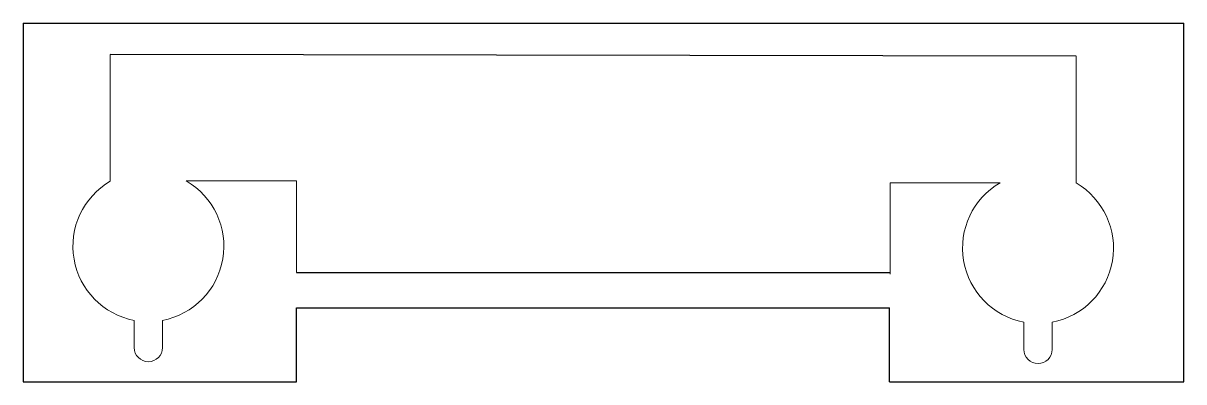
# Model space of a CAD drawing. Header units: inches. Extents: x 5 to 60, y 3.1 to 20.1.
import ezdxf

# ---------------------------------------------------------------- set-up
doc = ezdxf.new("R2010")
doc.units = ezdxf.units.IN
doc.header["$MEASUREMENT"] = 0

msp = doc.modelspace()

# ---------------------------------------------------------------- linework, layer by layer
at = {"color": 1}
for p, q in [((4.971, 20.071), (4.971, 3.071)), ((4.971, 20.071), (59.971, 20.071)), ((59.971, 3.071), (59.971, 20.071)), ((54.869, 18.503), (9.099, 18.588)), ((17.918, 8.257), (46.049, 8.257)), ((17.918, 3.071), (17.918, 6.571)), ((17.918, 6.571), (46.021, 6.571)), ((46.021, 3.071), (46.021, 6.571)), ((4.971, 3.071), (17.918, 3.071)), ((46.021, 3.071), (59.971, 3.071))]:
    msp.add_line(p, q, dxfattribs=at)
at = {"color": 1, "lineweight": 5}
for p, q in [((9.099, 18.588), (9.099, 12.582)), ((54.869, 12.497), (54.869, 18.503)), ((12.692, 12.592), (17.918, 12.592)), ((17.918, 8.257), (17.918, 12.592)), ((46.049, 8.171), (46.049, 12.507)), ((51.275, 12.507), (46.049, 12.507)), ((10.233, 4.693), (10.233, 5.982)), ((11.574, 4.693), (11.574, 5.984)), ((52.393, 4.608), (52.393, 5.899)), ((53.734, 4.608), (53.734, 5.897))]:
    msp.add_line(p, q, dxfattribs=at)
for centre, radius, start, end in [((10.903, 9.495), 3.576, 120.3116, 259.1888), ((10.905, 9.496), 3.575, 280.7924, 60.0135), ((53.062, 9.41), 3.575, 119.9865, 259.2076), ((53.064, 9.41), 3.576, 280.8112, 59.6884), ((10.903, 4.693), 0.671, 180, 0), ((53.064, 4.608), 0.671, 180, 360)]:
    msp.add_arc(centre, radius, start, end, dxfattribs=at)

doc.saveas('drawing.dxf')
